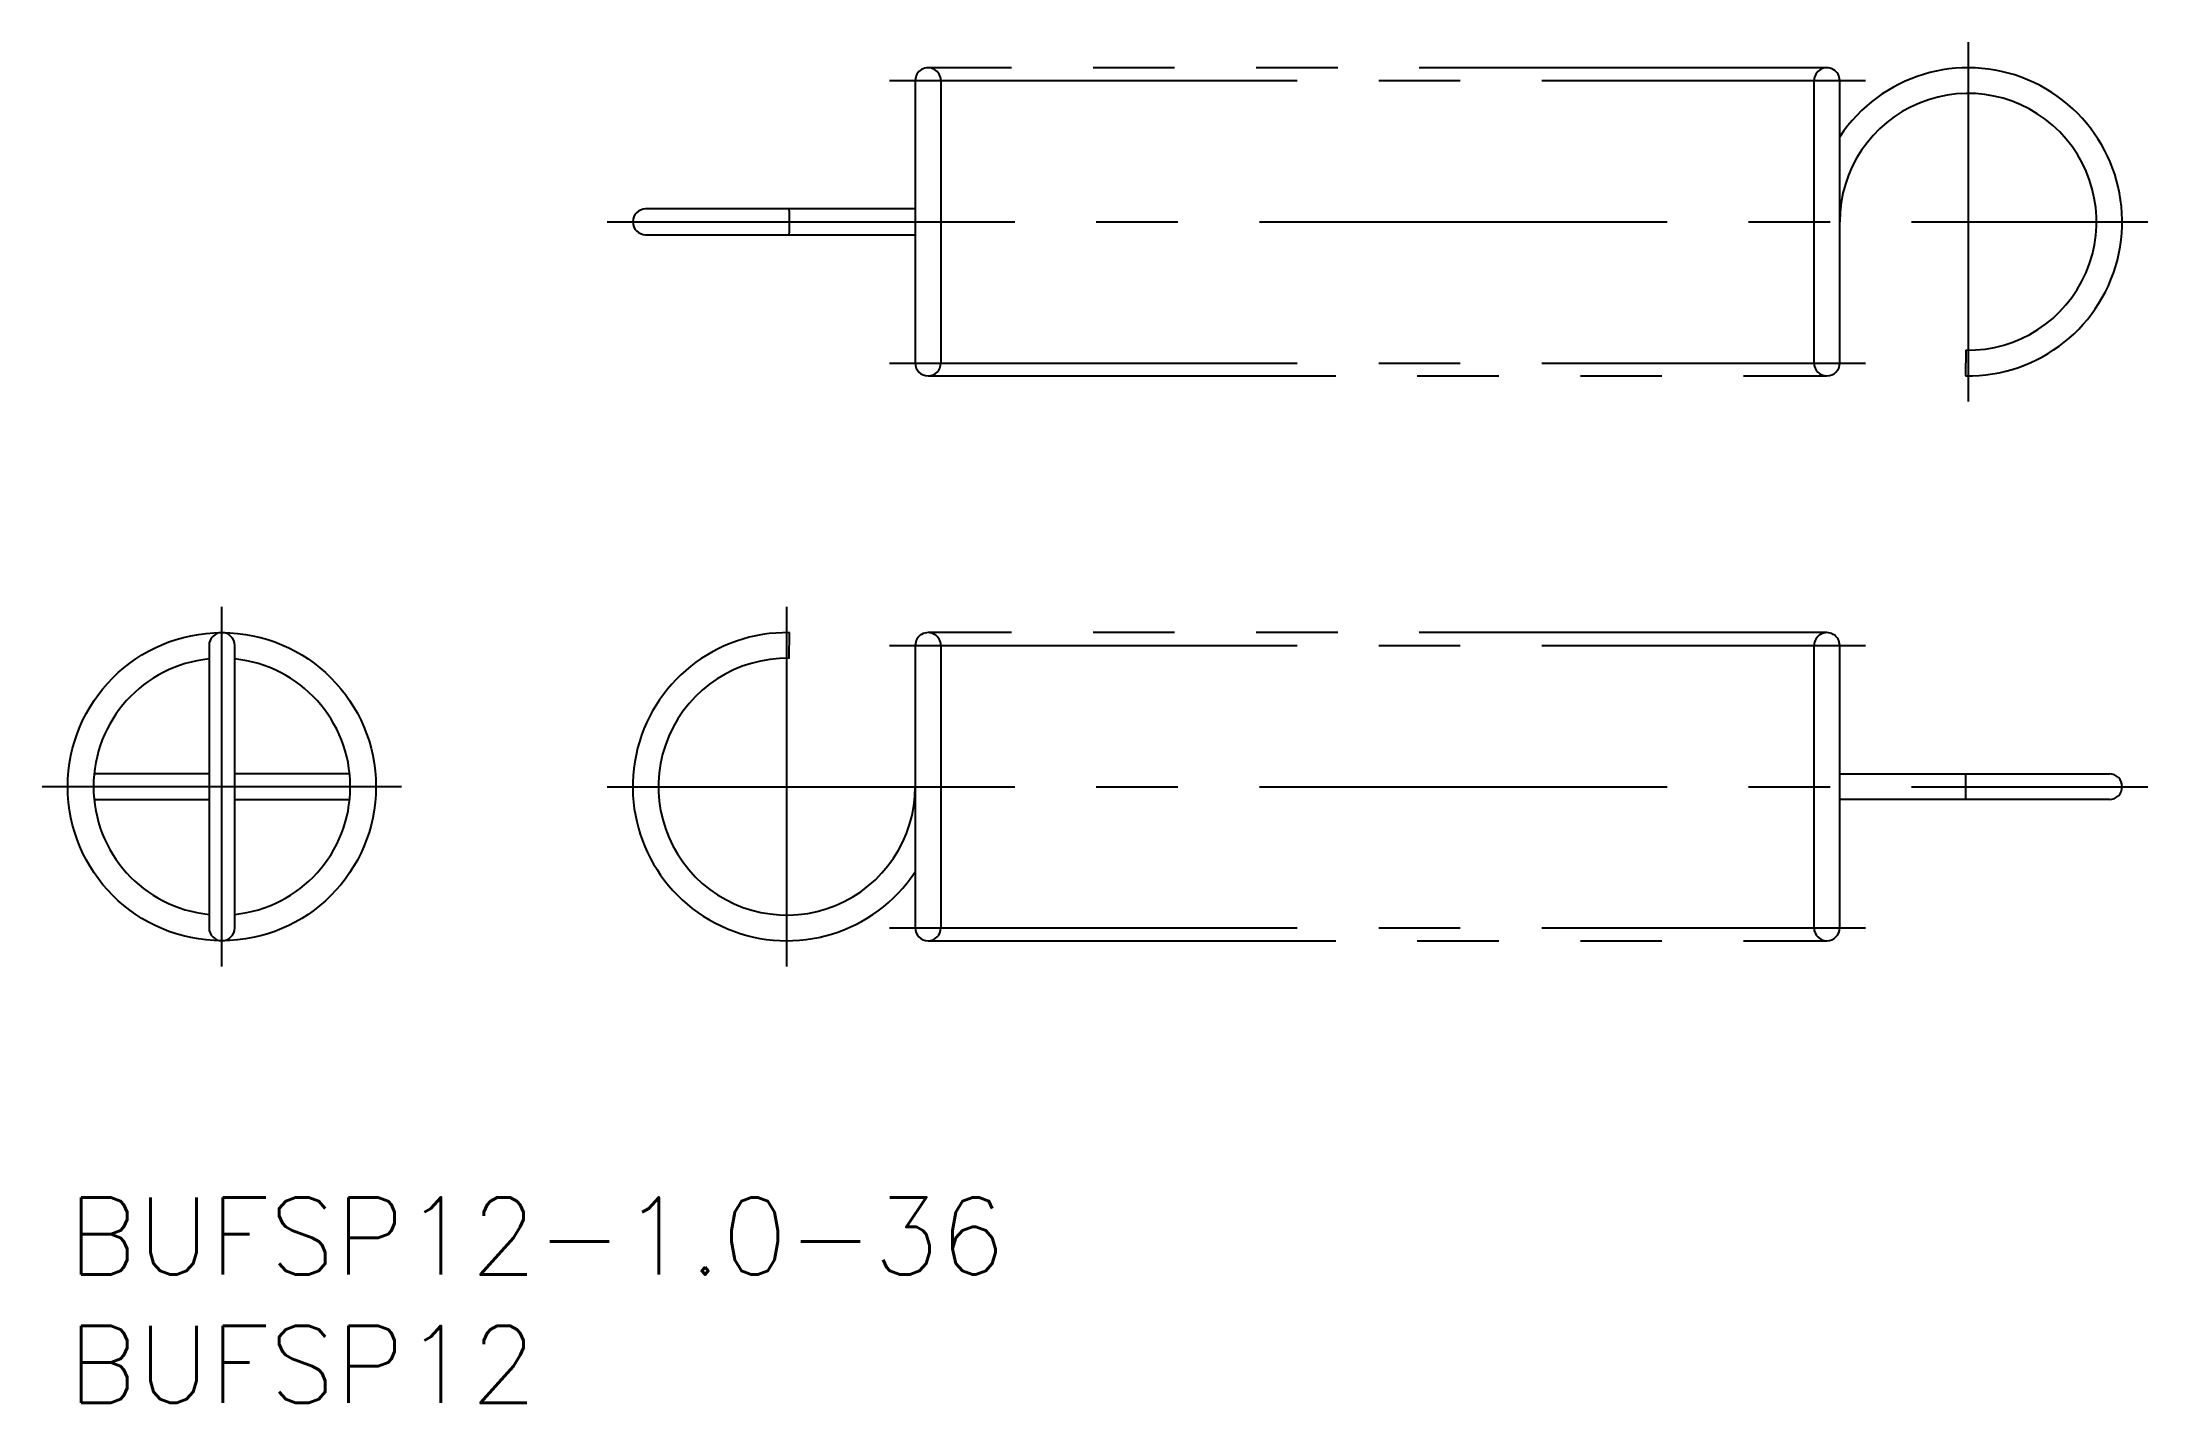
# Model space of a CAD drawing. Extents: x -1 to 81, y -8 to 45.
import ezdxf

# ---------------------------------------------------------------- set-up
doc = ezdxf.new("R2010")
doc.units = 0
doc.header["$LTSCALE"] = 0.5
doc.linetypes.add('CENTER', pattern=[50.8, 31.75, -6.35, 6.35, -6.35])
doc.linetypes.add('PHANTOM', pattern=[63.5, 31.75, -6.35, 6.35, -6.35, 6.35, -6.35])
for name, color, linetype in [('MSM_CENTER', 1, 'CENTER'), ('MSM_CONTINUOUS', 7, 'CONTINUOUS'), ('MSM_IMAGINARY', 6, 'PHANTOM'), ('MSM_PART_NUMBER', 7, 'CONTINUOUS')]:
    doc.layers.add(name, color=color, linetype=linetype)
doc.styles.get("Standard").update_dxf_attribs({"font": 'txt.shx', "height": 3, "bigfont": 'bigfont.shx'})

# ---------------------------------------------------------------- blocks, each defined once
blk = doc.blocks.new('*U16')
at = {"layer": 'MSM_PART_NUMBER'}
blk.add_text('BUFSP12-1.0-36', height=3, dxfattribs=at).set_placement((0, -3))
blk = doc.blocks.new('*U17')
at = {"layer": 'MSM_PART_NUMBER'}
blk.add_text('BUFSP12', height=3, dxfattribs=at).set_placement((0, -8))

msp = doc.modelspace()

# ---------------------------------------------------------------- linework, layer by layer
at = {"layer": 'MSM_CENTER'}
for p, q in [((74, 45), (74, 31)), ((32, 43.5), (70, 43.5)), ((21, 38), (81, 38)), ((32, 32.5), (70, 32.5)), ((6, 9), (6, 23)), ((28, 9), (28, 23)), ((32, 21.5), (70, 21.5)), ((13, 16), (-1, 16)), ((21, 16), (81, 16)), ((32, 10.5), (70, 10.5))]:
    msp.add_line(p, q, dxfattribs=at)
at = {"layer": 'MSM_CONTINUOUS'}
for p, q in [((33, 43.5), (33, 32.5)), ((34, 43.5), (34, 32.5)), ((68, 32.5), (68, 43.5)), ((69, 32.5), (69, 43.5)), ((33, 38.5), (22.5, 38.5)), ((22.5, 37.5), (33, 37.5)), ((73.913, 33.001), (73.895, 32.001)), ((5.5, 21.5), (5.5, 10.5)), ((6.5, 10.5), (6.5, 21.5)), ((28.087, 20.999), (28.105, 21.999)), ((33, 21.5), (33, 10.5)), ((34, 21.5), (34, 10.5)), ((68, 10.5), (68, 21.5)), ((69, 10.5), (69, 21.5)), ((5.5, 16.5), (1.025, 16.5)), ((10.975, 16.5), (6.5, 16.5)), ((69, 16.5), (79.5, 16.5)), ((1.025, 15.5), (5.5, 15.5)), ((6.5, 15.5), (10.975, 15.5)), ((79.5, 15.5), (69, 15.5))]:
    msp.add_line(p, q, dxfattribs=at)
msp.add_circle((6, 16), 6, dxfattribs=at)
for centre, radius, start, end in [((33.5, 43.5), 0.5, 0, 180.00002), ((68.5, 43.5), 0.5, 0, 180.00002), ((74, 38), 6, 269, 146.44269), ((74, 38), 5, 269, 180), ((22.5, 38), 0.5, 90, 270), ((13.76, 38), 14.345, 358.0014, 1.9964), ((33.5, 32.5), 0.5, 180, 359.99998), ((68.5, 32.5), 0.5, 180, 359.99998), ((6, 21.5), 0.5, 0, 180), ((28, 16), 6, 89, 326.44269), ((33.5, 21.5), 0.5, 0, 180.00002), ((68.5, 21.5), 0.5, 0, 180.00002), ((6, 16), 5, 95.73917, 264.26083), ((6, 16), 5, 275.73917, 84.26083), ((28, 16), 5, 89, 0), ((88.24, 16), 14.345, 178.0036, 181.9986), ((79.5, 16), 0.5, 270, 90), ((6, 10.5), 0.5, 180, 0), ((33.5, 10.5), 0.5, 180, 359.99998), ((68.5, 10.5), 0.5, 180, 359.99998)]:
    msp.add_arc(centre, radius, start, end, dxfattribs=at)
at = {"layer": 'MSM_IMAGINARY'}
for p, q in [((68.5, 44), (33.5, 44)), ((33.5, 32), (68.5, 32)), ((68.5, 22), (33.5, 22)), ((33.5, 10), (68.5, 10))]:
    msp.add_line(p, q, dxfattribs=at)

# ---------------------------------------------------------------- block references
at = {"layer": 'MSM_CONTINUOUS'}
for name in ['*U16', '*U17']:
    msp.add_blockref(name, (0, 0), dxfattribs=at)

doc.saveas('drawing.dxf')
